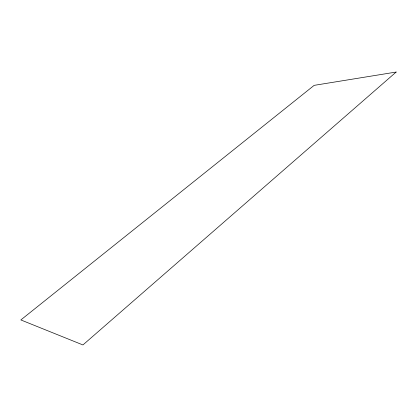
<?xml version="1.0" encoding="UTF-8"?>
<svg xmlns="http://www.w3.org/2000/svg" width="417" height="417" viewBox="0 0 417 417"><rect width="100%" height="100%" fill="white"/><g stroke="black" fill="none" stroke-linecap="round" stroke-linejoin="round"><path stroke-width="0.63" d="M396.15 72.052L82.931 344.948L20.85 319.938L314.178 85.349L396.15 72.052"/></g></svg>
